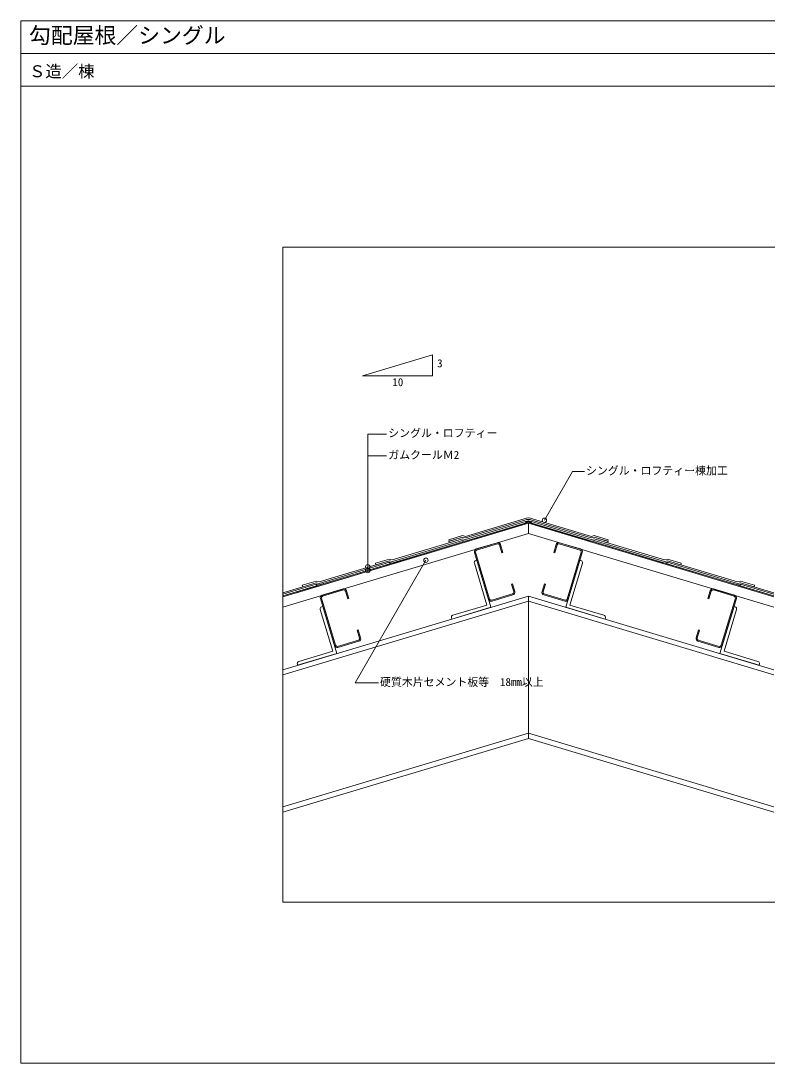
# Model space of a CAD drawing. Units: millimetres, scale not verified. Extents: x -1380 to 1380, y -955 to 955.
# Drawn here: x -1380 to -13, y -955 to 955 of the extents above; entities that cross this region are included whole.
import ezdxf
from ezdxf.enums import TextEntityAlignment as Align

# ---------------------------------------------------------------- set-up
doc = ezdxf.new("R2010")
doc.units = ezdxf.units.MM
doc.header["$LTSCALE"] = 3
for name, color, linetype, lineweight in [('0-0_0', 7, 'Continuous', 18), ('0-1_HATCH', 9, 'Continuous', 18), ('0-2_KUTAI', 3, 'Continuous', 18), ('0-3_BOUSUI', 1, 'Continuous', 18), ('0-4_MOJI', 7, 'Continuous', 18), ('0-6_single', 6, 'Continuous', 18), ('0-7_TEKKOTU', 7, 'Continuous', 18), ('0-8_doubuti', 5, 'Continuous', 18), ('0-9_bo-do', 3, 'Continuous', 18), ('0-A_SUNPO', 7, 'Continuous', 18), ('0-E_WAKU', 7, 'Continuous', 18)]:
    doc.layers.add(name, color=color, linetype=linetype, lineweight=lineweight)
doc.styles.add('ＭＳ ゴシック', font='')
doc.styles.get('ＭＳ ゴシック').set_extended_font_data('MS Gothic')

msp = doc.modelspace()

# ---------------------------------------------------------------- linework, layer by layer
at = {"layer": '0-0_0'}
msp.add_line((-1379.979, 895.016), (1380.021, 895.016), dxfattribs=at)
at = {"layer": '0-1_HATCH'}
for p, q in [((-455.042, 35.701), (-452.431, 38.311)), ((-453.255, 35.243), (-449.881, 38.616)), ((-450.146, 36.175), (-452.311, 38.341)), ((-447.082, 35.356), (-450.336, 38.61)), ((-450.047, 36.205), (-447.862, 38.39)), ((-444.977, 35.497), (-447.873, 38.392)), ((-455.56, 37.427), (-455.496, 37.491)), ((-453.6, 35.139), (-455.419, 36.958)), ((-451.873, 35.657), (-454.085, 37.869)), ((-448.289, 35.718), (-446.082, 37.925)), ((-446.562, 35.2), (-444.425, 37.337)), ((-444.459, 37.224), (-444.823, 37.588))]:
    msp.add_line(p, q, dxfattribs=at)
at = {"layer": '0-2_KUTAI'}
for p in [(-874.98, -92.841), (-24.978, -92.841), (-449.979, 15.867)]:
    msp.add_line(p, (-449.979, 34.659), dxfattribs=at)
at = {"layer": '0-3_BOUSUI'}
msp.add_lwpolyline([(-899.979, -98.775), (-449.979, 36.225), (0.021, -98.775)], dxfattribs=at)
at = {"layer": '0-4_MOJI'}
for p, q in [((-625.629, 304.286), (-625.629, 342.8)), ((-709.809, 197.903), (-744.385, 197.903)), ((-744.385, -52.097), (-744.385, 197.903)), ((-709.809, 157.903), (-744.385, 157.903)), ((-637.797, -33.318), (-767.696, -258.311)), ((-767.696, -258.311), (-724.896, -258.311))]:
    msp.add_line(p, q, dxfattribs=at)
for points in [[(-625.629, 304.286), (-754.007, 304.286), (-625.629, 342.8)], [(-347.453, 129.064), (-369.323, 129.064), (-420.753, 39.986)]]:
    msp.add_lwpolyline(points, dxfattribs=at)
for centre in [(-420.753, 39.986), (-637.797, -33.318), (-744.385, -45.51), (-744.385, -52.211)]:
    msp.add_circle(centre, 4, dxfattribs=at)
at = {"layer": '0-6_single'}
for points in [[(-457.459, 42.751), (-565.32, 10.393), (-570.77, 11.681), (-596.067, 4.092), (-595.262, 1.41), (-570.684, 8.784), (-565.234, 7.495), (-456.522, 40.109)], [(-456.522, 40.109), (-565.234, 7.495), (-570.684, 8.784), (-596.067, 1.169), (-595.262, -1.513), (-570.598, 5.886), (-565.148, 4.598), (-455.573, 37.47)], [(-303.891, 1.169), (-329.274, 8.784), (-334.724, 7.495), (-443.436, 40.109)], [(-443.436, 40.109), (-334.724, 7.495), (-329.274, 8.784), (-304.696, 1.41), (-303.891, 4.092)], [(-303.891, 4.092), (-329.188, 11.681), (-334.638, 10.393), (-442.499, 42.751)], [(-444.385, 37.47), (-334.81, 4.598), (-329.36, 5.886), (-304.696, -1.513), (-303.891, 1.169)], [(-899.979, -92.928), (-838.789, -74.571), (-833.339, -75.86), (-704.608, -37.24), (-703.803, -39.922), (-833.253, -78.757), (-838.703, -77.469), (-899.979, -95.851)], [(0.021, -92.928), (-61.169, -74.571), (-66.619, -75.86), (-195.35, -37.24), (-196.155, -39.922), (-66.705, -78.757), (-61.255, -77.469), (0.021, -95.851)], [(-899.979, -95.851), (-838.703, -77.469), (-837.899, -80.151), (-899.979, -98.775)], [(0.021, -95.851), (-61.255, -77.469), (-62.059, -80.151), (0.021, -98.775)]]:
    msp.add_lwpolyline(points, dxfattribs=at)
for points in [[(-454.768, 34.789), (-565.062, 1.7), (-570.512, 2.989), (-699.244, -35.631), (-704.693, -34.343), (-729.358, -41.742), (-730.162, -39.06), (-704.779, -31.445), (-699.33, -32.733), (-570.598, 5.886), (-565.148, 4.598), (-455.573, 37.47)], [(-445.19, 34.789), (-334.896, 1.7), (-329.446, 2.989), (-200.714, -35.631), (-195.264, -34.343), (-170.6, -41.742), (-169.796, -39.06), (-195.179, -31.445), (-200.628, -32.733), (-329.36, 5.886), (-334.81, 4.598), (-444.385, 37.47)], [(-569.707, 0.307), (-699.158, -38.528), (-704.608, -37.24), (-833.339, -75.86), (-838.789, -74.571), (-863.453, -81.97), (-864.258, -79.289), (-838.875, -71.674), (-833.425, -72.962), (-704.693, -34.343), (-699.244, -35.631), (-570.512, 2.989)], [(-330.251, 0.307), (-200.8, -38.528), (-195.35, -37.24), (-66.619, -75.86), (-61.169, -74.571), (-36.505, -81.97), (-35.7, -79.289), (-61.083, -71.674), (-66.533, -72.962), (-195.264, -34.343), (-200.714, -35.631), (-329.446, 2.989)]]:
    msp.add_lwpolyline(points, close=True, dxfattribs=at)
for radius, start, end in [(19.824, 67.83094, 112.16906), (17.024, 67.39786, 112.60214), (17.024, 67.39786, 112.60214), (14.224, 66.84238, 113.15762)]:
    msp.add_arc((-449.979, 24.393), radius, start, end, dxfattribs=at)
at = {"layer": '0-7_TEKKOTU'}
for p, q in [((-899.979, -233.977), (-449.979, -98.977)), ((-899.979, -243.373), (-449.979, -108.373)), ((0.021, -233.977), (-449.979, -98.977)), ((-449.979, -98.977), (-449.979, -359.984)), ((-449.979, -98.977), (-449.979, -359.984)), ((0.021, -243.373), (-449.979, -108.373)), ((-899.979, -485.588), (-449.979, -350.588)), ((-899.979, -494.984), (-449.979, -359.984)), ((0.021, -485.588), (-449.979, -350.588)), ((0.021, -494.984), (-449.979, -359.984))]:
    msp.add_line(p, q, dxfattribs=at)
at = {"layer": '0-8_doubuti'}
for p, q in [((-548.731, -18.979), (-522.87, -105.183)), ((-520.954, -104.609), (-546.815, -18.404)), ((-507.065, -1.259), (-545.378, -12.753)), ((-544.804, -14.669), (-506.491, -3.175)), ((-355.154, -14.669), (-393.467, -3.175)), ((-392.893, -1.259), (-354.579, -12.753)), ((-379.004, -104.609), (-353.143, -18.404)), ((-351.227, -18.979), (-377.088, -105.183)), ((-789.435, -85.97), (-827.748, -97.464)), ((-827.174, -99.38), (-788.861, -87.886)), ((-478.905, -95.126), (-517.218, -106.62)), ((-481.204, -77.023), (-476.894, -91.391)), ((-418.754, -77.023), (-423.064, -91.391)), ((-421.053, -95.126), (-382.74, -106.62)), ((-72.784, -99.38), (-111.097, -87.886)), ((-110.523, -85.97), (-72.21, -97.464)), ((-831.101, -103.69), (-805.239, -189.894)), ((-803.324, -189.32), (-829.185, -103.115)), ((-516.644, -108.536), (-478.331, -97.042)), ((-383.314, -108.536), (-421.627, -97.042)), ((-96.634, -189.32), (-70.773, -103.115)), ((-68.857, -103.69), (-94.718, -189.894)), ((-763.574, -161.734), (-759.264, -176.102)), ((-136.384, -161.734), (-140.694, -176.102)), ((-761.275, -179.837), (-799.588, -191.331)), ((-799.014, -193.247), (-760.701, -181.753)), ((-100.944, -193.247), (-139.257, -181.753)), ((-138.683, -179.837), (-100.37, -191.331))]:
    msp.add_line(p, q, dxfattribs=at)
for points in [[(-502.755, -5.186), (-498.445, -19.554), (-496.529, -18.979), (-500.84, -4.612)], [(-397.203, -5.186), (-401.513, -19.554), (-403.429, -18.979), (-399.118, -4.612)], [(-785.125, -89.897), (-780.815, -104.265), (-778.899, -103.69), (-783.209, -89.323)], [(-474.978, -90.816), (-479.288, -76.449), (-481.204, -77.023)], [(-424.98, -90.816), (-420.67, -76.449), (-418.754, -77.023)], [(-114.833, -89.897), (-119.143, -104.265), (-121.059, -103.69), (-116.748, -89.323)], [(-757.348, -175.527), (-761.658, -161.16), (-763.574, -161.734)], [(-142.61, -175.527), (-138.3, -161.16), (-136.384, -161.734)]]:
    msp.add_lwpolyline(points, dxfattribs=at)
for centre, radius, start, end in [((-543.942, -17.542), 5, 106.69924, 196.69924), ((-543.942, -17.542), 3, 106.69924, 196.69924), ((-505.629, -6.048), 5, 16.69924, 106.69924), ((-505.629, -6.048), 3, 16.69924, 106.69924), ((-394.329, -6.048), 5, 73.30076, 163.30076), ((-394.329, -6.048), 3, 73.30076, 163.30076), ((-356.016, -17.542), 3, 343.30076, 73.30076), ((-356.016, -17.542), 5, 343.30076, 73.30076), ((-787.999, -90.759), 5, 16.69924, 106.69924), ((-787.999, -90.759), 3, 16.69924, 106.69924), ((-479.767, -92.253), 3, 286.69924, 16.69924), ((-479.767, -92.253), 5, 286.69924, 16.69924), ((-420.191, -92.253), 5, 163.30076, 253.30076), ((-420.191, -92.253), 3, 163.30076, 253.30076), ((-111.959, -90.759), 5, 73.30076, 163.30076), ((-111.959, -90.759), 3, 73.30076, 163.30076), ((-826.312, -102.253), 5, 106.69924, 196.69924), ((-826.312, -102.253), 3, 106.69924, 196.69924), ((-518.08, -103.747), 5, 196.69924, 286.69924), ((-518.08, -103.747), 3, 196.69924, 286.69924), ((-381.878, -103.747), 5, 253.30076, 343.30076), ((-381.878, -103.747), 3, 253.30076, 343.30076), ((-73.646, -102.253), 3, 343.30076, 73.30076), ((-73.646, -102.253), 5, 343.30076, 73.30076), ((-800.45, -188.458), 5, 196.69924, 286.69924), ((-800.45, -188.458), 3, 196.69924, 286.69924), ((-762.137, -176.964), 3, 286.69924, 16.69924), ((-762.137, -176.964), 5, 286.69924, 16.69924), ((-137.821, -176.964), 5, 163.30076, 253.30076), ((-137.821, -176.964), 3, 163.30076, 253.30076), ((-99.508, -188.458), 5, 253.30076, 343.30076), ((-99.508, -188.458), 3, 253.30076, 343.30076)]:
    msp.add_arc(centre, radius, start, end, dxfattribs=at)
at = {"layer": '0-9_bo-do'}
for p, q in [((-449.979, 34.659), (-899.979, -100.341)), ((-449.979, 34.659), (0.021, -100.341)), ((-449.979, 15.867), (-899.979, -119.133)), ((-449.979, 15.867), (0.021, -119.133))]:
    msp.add_line(p, q, dxfattribs=at)
at = {"layer": '0-A_SUNPO'}
for points in [[(-546.336, -33.921), (-544.421, -33.346), (-518.559, -119.551), (-590.396, -141.102), (-590.971, -139.186)], [(-353.622, -33.921), (-355.537, -33.346), (-381.399, -119.551), (-309.562, -141.102), (-308.987, -139.186)], [(-588.289, -134.206), (-526.03, -115.528), (-549.018, -38.902)], [(-311.669, -134.206), (-373.928, -115.528), (-350.94, -38.902)], [(-828.706, -118.632), (-826.791, -118.057), (-800.929, -204.262), (-872.766, -225.813), (-873.341, -223.897)], [(-870.659, -218.917), (-808.4, -200.239), (-831.388, -123.613)], [(-71.252, -118.632), (-73.167, -118.057), (-99.029, -204.262), (-27.192, -225.813), (-26.617, -223.897)], [(-29.299, -218.917), (-91.558, -200.239), (-68.57, -123.613)]]:
    msp.add_lwpolyline(points, dxfattribs=at)
for centre, start, end in [((-545.187, -37.752), 106.69924, 196.69924), ((-354.771, -37.752), 343.30076, 73.30076), ((-827.557, -122.463), 106.69924, 196.69924), ((-72.401, -122.463), 343.30076, 73.30076), ((-587.14, -138.037), 106.69924, 196.69924), ((-312.818, -138.037), 343.30076, 73.30076), ((-869.51, -222.748), 106.69924, 196.69924), ((-30.448, -222.748), 343.30076, 73.30076)]:
    msp.add_arc(centre, 4, start, end, dxfattribs=at)
at = {"layer": '0-E_WAKU'}
for points in [[(-1379.979, -954.984), (1380.021, -954.984), (1380.021, 955.016), (-1379.979, 955.016)], [(1380.021, 835.016), (-1379.979, 835.016), (-1379.979, 955.016), (1380.021, 955.016)], [(-899.979, -659.984), (900.021, -659.984), (900.021, 540.016), (-899.979, 540.016)]]:
    msp.add_lwpolyline(points, close=True, dxfattribs=at)

# ---------------------------------------------------------------- texts
at = {"layer": '0-4_MOJI', "style": 'ＭＳ ゴシック'}
for s, p in [('3', (-617.185, 315.739)), ('10', (-699.163, 281.217)), ('シングル・ロフティー', (-706.809, 187.903)), ('ガムクールＭ2', (-706.809, 147.903)), ('シングル・ロフティー棟加工', (-344.453, 119.064)), ('硬質木片セメント板等\u300018mm以上', (-721.896, -268.311))]:
    msp.add_text(s, height=14.66, dxfattribs=at).set_placement(p, align=Align.BOTTOM_LEFT)
at = {"layer": '0-E_WAKU', "style": 'ＭＳ ゴシック'}
for s, height, p in [('勾配屋根／シングル', 29.33, (-1364.979, 905.016)), ('Ｓ造／棟', 21.99, (-1364.979, 845.016))]:
    msp.add_text(s, height=height, dxfattribs=at).set_placement(p, align=Align.BOTTOM_LEFT)

doc.saveas('drawing.dxf')
